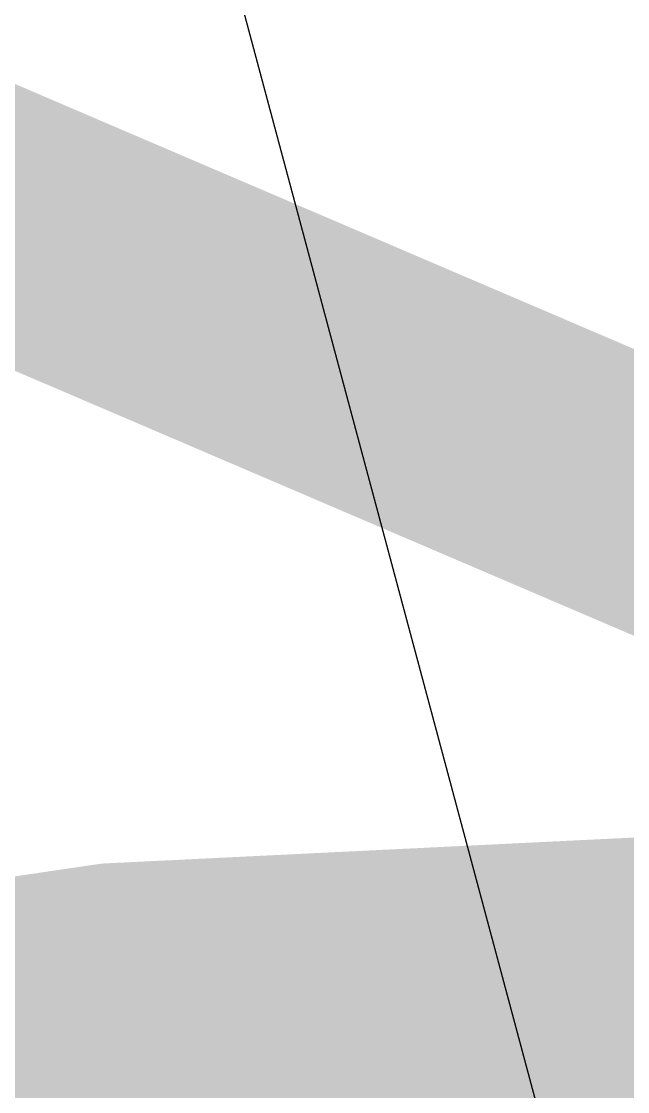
# Model space of a CAD drawing. Header units: inches. Extents: x -18 to 217, y -14 to 159.
# Drawn here: x 16.3165 to 16.3457, y 14.5417 to 14.5933 of the extents above; entities that cross this region are included whole.
import ezdxf

# ---------------------------------------------------------------- set-up
doc = ezdxf.new("R2010")
doc.units = ezdxf.units.IN
for name, color, linetype in [('Dimension', 6, 'Continuous'), ('Fabrication', 76, 'Continuous'), ('Top Layer', 1, 'Continuous'), ('Top Overlay', 2, 'Continuous')]:
    doc.layers.add(name, color=color, linetype=linetype)

# ---------------------------------------------------------------- blocks, each defined once
blk = doc.blocks.new('C___0402_22')
at = {"layer": 'Top Overlay', "const_width": 0.127}
blk.add_lwpolyline([(-0.7874, 0.4064), (-0.2794, 0.4064)], dxfattribs=at)

msp = doc.modelspace()

# ---------------------------------------------------------------- linework, layer by layer
at = {"layer": 'Dimension', "const_width": 0.254}
msp.add_lwpolyline([(58.31, 19.466999, 1), (13.309999, 19.466999, 1)], format="xyb", close=True, dxfattribs=at)
at = {"layer": 'Fabrication', "const_width": 0.0127}
for points in [[(53.193549, 31.332673, -1.1671), (15.675089, 13.587026)], [(53.193549, 31.332673, -1.1671), (15.675089, 13.587026)], [(53.193549, 31.332673, -1.1671), (15.675089, 13.587026)], [(53.193549, 31.332673, -1.1671), (15.675089, 13.587026)], [(54.511146, 31.138294, -1.205705), (14.177447, 15.549977)], [(54.511146, 31.138294, -1.205705), (14.177447, 15.549977)], [(15.675089, 13.587026, -0.501281), (16.394224, 14.549976)], [(15.675089, 13.587026, -0.501281), (16.394224, 14.549976)], [(15.675089, 13.587026, -0.501281), (16.394224, 14.549976)], [(15.675089, 13.587026, -0.501281), (16.394224, 14.549976)]]:
    msp.add_lwpolyline(points, format="xyb", dxfattribs=at)
for points in [[(16.310099, 14.585955), (16.313673, 14.584423)], [(16.310099, 14.585955), (16.313673, 14.584423)], [(16.313673, 14.584423), (16.316947, 14.583019)], [(16.313673, 14.584423), (16.316947, 14.583019)], [(16.316947, 14.583019), (16.319934, 14.581739)], [(16.316947, 14.583019), (16.319934, 14.581739)], [(16.319934, 14.581739), (16.322871, 14.580481)], [(16.319934, 14.581739), (16.322871, 14.580481)], [(16.322871, 14.580481), (16.325533, 14.579341)], [(16.322871, 14.580481), (16.325533, 14.579341)], [(16.325533, 14.579341), (16.328151, 14.578218)], [(16.325533, 14.579341), (16.328151, 14.578218)], [(16.328151, 14.578218), (16.330513, 14.577207)], [(16.328151, 14.578218), (16.330513, 14.577207)], [(16.330513, 14.577207), (16.332835, 14.576212)], [(16.330513, 14.577207), (16.332835, 14.576212)], [(16.332835, 14.576212), (16.335118, 14.575234)], [(16.332835, 14.576212), (16.335118, 14.575234)], [(16.335118, 14.575234), (16.337161, 14.57436)], [(16.335118, 14.575234), (16.337161, 14.57436)], [(16.337161, 14.57436), (16.339172, 14.573499)], [(16.337161, 14.57436), (16.339172, 14.573499)], [(16.339172, 14.573499), (16.341151, 14.572651)], [(16.339172, 14.573499), (16.341151, 14.572651)], [(16.341151, 14.572651), (16.342904, 14.571901)], [(16.341151, 14.572651), (16.342904, 14.571901)], [(16.342904, 14.571901), (16.344628, 14.571162)], [(16.342904, 14.571901), (16.344628, 14.571162)], [(16.344628, 14.571162), (16.346327, 14.570436)], [(16.344628, 14.571162), (16.346327, 14.570436)], [(16.346327, 14.570436), (16.347816, 14.569798)], [(16.346327, 14.570436), (16.347816, 14.569798)], [(16.347816, 14.569798), (16.349282, 14.569171)], [(16.347816, 14.569798), (16.349282, 14.569171)], [(16.349282, 14.569171), (16.350727, 14.568554)], [(16.349282, 14.569171), (16.350727, 14.568554)], [(16.350727, 14.568554), (16.352149, 14.567944)], [(16.350727, 14.568554), (16.352149, 14.567944)]]:
    msp.add_lwpolyline(points, dxfattribs=at)
at = {"layer": 'Fabrication', "const_width": 0.00635}
for points in [[(16.310498, 14.584423, 1), (16.316848, 14.584423, 1)], [(16.310498, 14.584423, 1), (16.316848, 14.584423, 1)], [(16.310498, 14.584423, 1), (16.316848, 14.584423, 1)], [(16.310498, 14.584423, 1), (16.316848, 14.584423, 1)], [(16.313772, 14.583019, 1), (16.320122, 14.583019, 1)], [(16.313772, 14.583019, 1), (16.320122, 14.583019, 1)], [(16.313772, 14.583019, 1), (16.320122, 14.583019, 1)], [(16.313772, 14.583019, 1), (16.320122, 14.583019, 1)], [(16.316759, 14.581739, 1), (16.323109, 14.581739, 1)], [(16.316759, 14.581739, 1), (16.323109, 14.581739, 1)], [(16.316759, 14.581739, 1), (16.323109, 14.581739, 1)], [(16.316759, 14.581739, 1), (16.323109, 14.581739, 1)], [(16.319696, 14.580481, 1), (16.326046, 14.580481, 1)], [(16.319696, 14.580481, 1), (16.326046, 14.580481, 1)], [(16.319696, 14.580481, 1), (16.326046, 14.580481, 1)], [(16.319696, 14.580481, 1), (16.326046, 14.580481, 1)], [(16.322357, 14.579341, 1), (16.328708, 14.579341, 1)], [(16.322357, 14.579341, 1), (16.328708, 14.579341, 1)], [(16.322357, 14.579341, 1), (16.328708, 14.579341, 1)], [(16.322357, 14.579341, 1), (16.328708, 14.579341, 1)], [(16.324976, 14.578218, 1), (16.331326, 14.578218, 1)], [(16.324976, 14.578218, 1), (16.331326, 14.578218, 1)], [(16.324976, 14.578218, 1), (16.331326, 14.578218, 1)], [(16.324976, 14.578218, 1), (16.331326, 14.578218, 1)], [(16.327338, 14.577207, 1), (16.333688, 14.577207, 1)], [(16.327338, 14.577207, 1), (16.333688, 14.577207, 1)], [(16.327338, 14.577207, 1), (16.333688, 14.577207, 1)], [(16.327338, 14.577207, 1), (16.333688, 14.577207, 1)], [(16.32966, 14.576212, 1), (16.33601, 14.576212, 1)], [(16.32966, 14.576212, 1), (16.33601, 14.576212, 1)], [(16.32966, 14.576212, 1), (16.33601, 14.576212, 1)], [(16.32966, 14.576212, 1), (16.33601, 14.576212, 1)], [(16.331943, 14.575234, 1), (16.338293, 14.575234, 1)], [(16.331943, 14.575234, 1), (16.338293, 14.575234, 1)], [(16.331943, 14.575234, 1), (16.338293, 14.575234, 1)], [(16.331943, 14.575234, 1), (16.338293, 14.575234, 1)], [(16.333986, 14.57436, 1), (16.340336, 14.57436, 1)], [(16.333986, 14.57436, 1), (16.340336, 14.57436, 1)], [(16.333986, 14.57436, 1), (16.340336, 14.57436, 1)], [(16.333986, 14.57436, 1), (16.340336, 14.57436, 1)], [(16.335997, 14.573499, 1), (16.342347, 14.573499, 1)], [(16.335997, 14.573499, 1), (16.342347, 14.573499, 1)], [(16.335997, 14.573499, 1), (16.342347, 14.573499, 1)], [(16.335997, 14.573499, 1), (16.342347, 14.573499, 1)], [(16.337976, 14.572651, 1), (16.344326, 14.572651, 1)], [(16.337976, 14.572651, 1), (16.344326, 14.572651, 1)], [(16.337976, 14.572651, 1), (16.344326, 14.572651, 1)], [(16.337976, 14.572651, 1), (16.344326, 14.572651, 1)], [(16.339729, 14.571901, 1), (16.346079, 14.571901, 1)], [(16.339729, 14.571901, 1), (16.346079, 14.571901, 1)], [(16.339729, 14.571901, 1), (16.346079, 14.571901, 1)], [(16.339729, 14.571901, 1), (16.346079, 14.571901, 1)], [(16.341453, 14.571162, 1), (16.347803, 14.571162, 1)], [(16.341453, 14.571162, 1), (16.347803, 14.571162, 1)], [(16.341453, 14.571162, 1), (16.347803, 14.571162, 1)], [(16.341453, 14.571162, 1), (16.347803, 14.571162, 1)], [(16.343152, 14.570436, 1), (16.349502, 14.570436, 1)], [(16.343152, 14.570436, 1), (16.349502, 14.570436, 1)], [(16.343152, 14.570436, 1), (16.349502, 14.570436, 1)], [(16.343152, 14.570436, 1), (16.349502, 14.570436, 1)], [(16.344641, 14.569798, 1), (16.350991, 14.569798, 1)], [(16.344641, 14.569798, 1), (16.350991, 14.569798, 1)], [(16.344641, 14.569798, 1), (16.350991, 14.569798, 1)], [(16.344641, 14.569798, 1), (16.350991, 14.569798, 1)], [(16.346107, 14.569171, 1), (16.352456, 14.569171, 1)], [(16.346107, 14.569171, 1), (16.352456, 14.569171, 1)], [(16.346107, 14.569171, 1), (16.352456, 14.569171, 1)], [(16.346107, 14.569171, 1), (16.352456, 14.569171, 1)], [(16.347552, 14.568554, 1), (16.353902, 14.568554, 1)], [(16.347552, 14.568554, 1), (16.353902, 14.568554, 1)], [(16.347552, 14.568554, 1), (16.353902, 14.568554, 1)], [(16.347552, 14.568554, 1), (16.353902, 14.568554, 1)]]:
    msp.add_lwpolyline(points, format="xyb", close=True, dxfattribs=at)
at = {"layer": 'Top Layer'}
msp.add_line((16.041014, 15.661716), (16.412045, 14.277012), dxfattribs=at)
at = {"layer": 'Top Layer', "const_width": 2.032}
msp.add_lwpolyline([(14.244622, 13.134845, -0.267603), (19.452397, 34.997954)], format="xyb", dxfattribs=at)

# ---------------------------------------------------------------- block references
at = {"rotation": 285}
msp.add_blockref('C___0402_22', (15.977347, 13.964267), dxfattribs=at)

doc.saveas('drawing.dxf')
